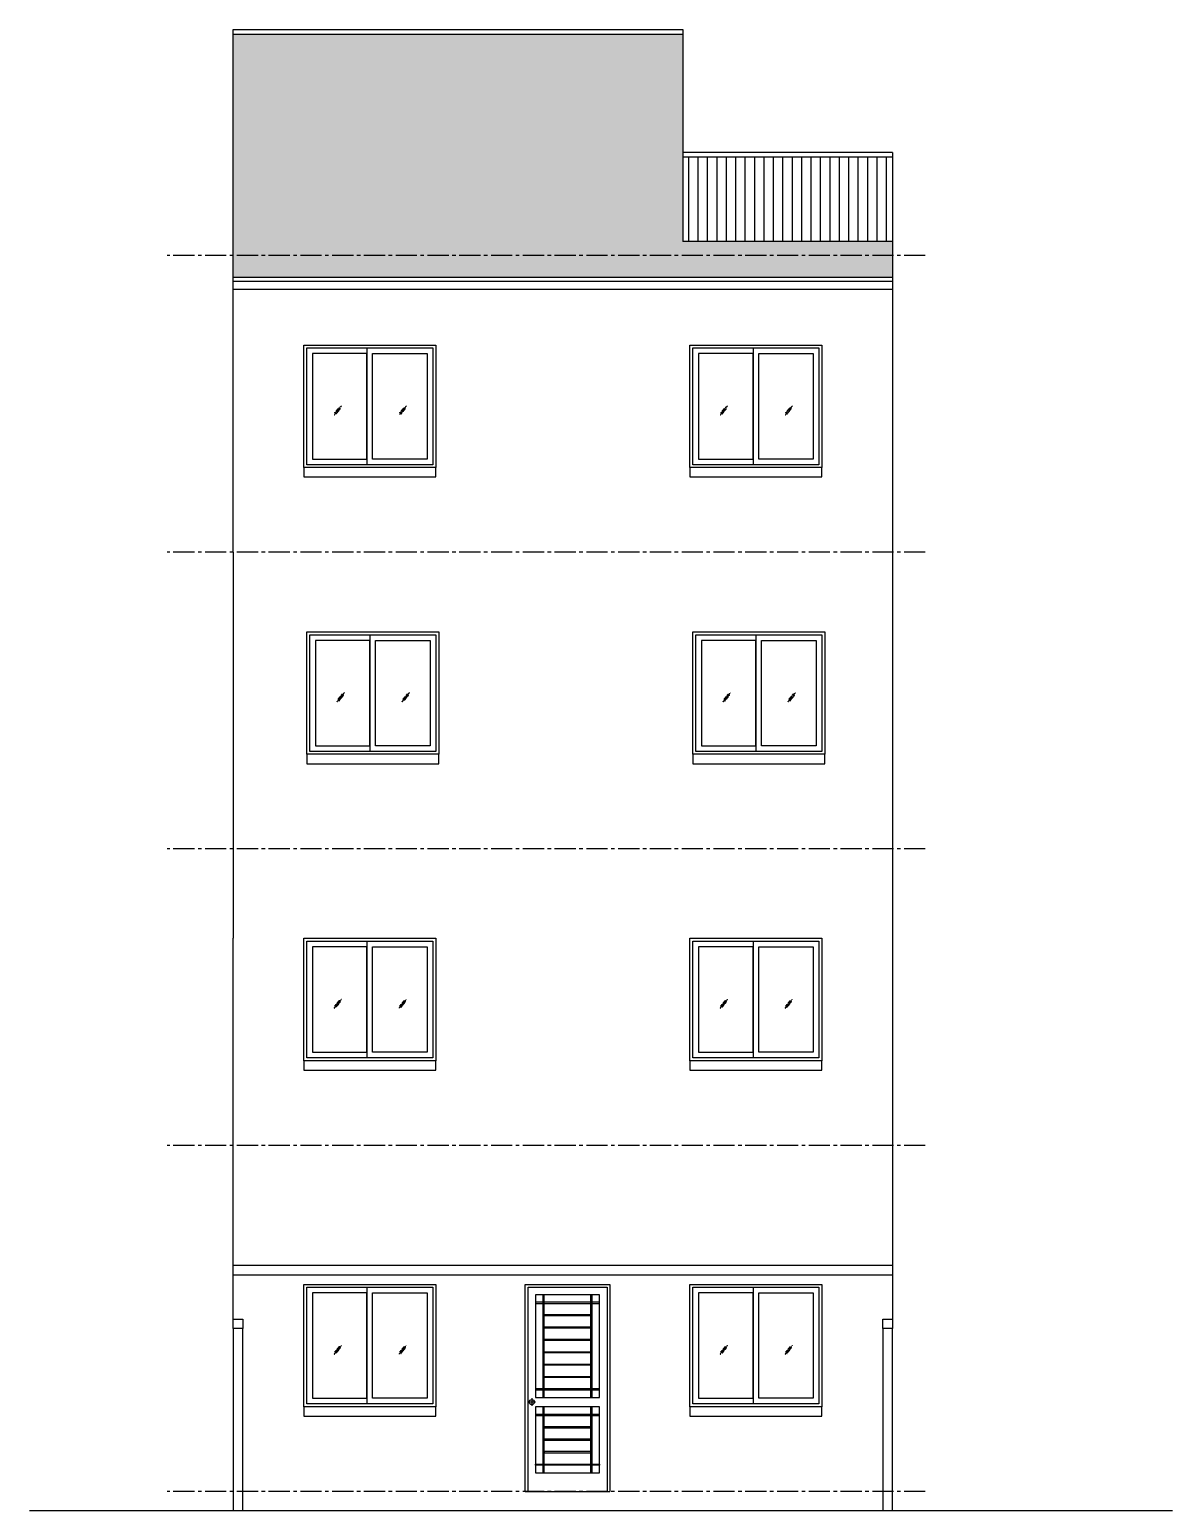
# Model space of a CAD drawing. Header units: millimetres. Extents: x 634 to 81814, y 3822 to 90754.
# Drawn here: x 41566 to 53704, y 58828 to 74553 of the extents above; entities that cross this region are included whole.
import ezdxf

# ---------------------------------------------------------------- set-up
doc = ezdxf.new("R2010")
doc.units = ezdxf.units.MM
doc.header["$MEASUREMENT"] = 0
doc.linetypes.add('CENTER2', pattern=[1.125, 0.75, -0.125, 0.125, -0.125])
doc.linetypes.add('DASHED2', pattern=[0.375, 0.25, -0.125])
for name, color, linetype in [('CUA', 40, 'Continuous'), ('DOOR', 2, 'Continuous'), ('HAT', 252, 'Continuous'), ('HAT2', 30, 'Continuous'), ('HATCH', 34, 'Continuous'), ('N-KHUAT', 8, 'DASHED2'), ('NET4', 5, 'Continuous'), ('NETTHAY', 4, 'Continuous'), ('TUONG', 7, 'Continuous')]:
    doc.layers.add(name, color=color, linetype=linetype)

msp = doc.modelspace()

# ---------------------------------------------------------------- hatches: boundary and pattern name
at = {"layer": 'HAT', "ltscale": 3}
h = msp.add_hatch(dxfattribs=at)
h.set_pattern_fill('_USER', color=256, scale=100, angle=90, style=0, pattern_type=0)
h.set_pattern_definition([(90, (108067.47, 113484.24), (-100, 6e-15), [])])
h.paths.add_polyline_path([(50695.09311, 73199.61766), (48470.59311, 73199.61766), (48470.59311, 72302.86766), (50695.09311, 72302.86766)])
at = {"layer": 'HAT2', "ltscale": 3}
h = msp.add_hatch(dxfattribs=at)
h.set_pattern_fill('AR-RSHKE', color=256, scale=12, style=0)
h.set_pattern_definition([(0, (108102.1, 113484.24), (306, 144), [72, -60, 84, -36, 108, -48]), (0, (108174.1, 113490.24), (306, 144), [60, -228, 48, -72]), (0, (108318.1, 113475.24), (306, 144), [36, -372]), (90, (108102.09, 113484.24), (-102, 144), [138, -438]), (90, (108174.09, 113484.24), (-102, 144), [135, -441]), (90, (108234.09, 113484.24), (-102, 144), [126, -450]), (90, (108318.09, 113475.24), (-102, 144), [138, -438]), (90, (108354.09, 113475.24), (-102, 144), [138, -438]), (90, (108462.09, 113484.24), (-102, 144), [132, -444])])
h.paths.add_polyline_path([(48505.21811, 74503.11766), (43729.71811, 74503.11766), (43729.71811, 72152.86766), (50729.71811, 72152.86766), (50729.71811, 72302.86766), (48505.21811, 72302.86766)])
h.paths.add_polyline_path([(50729.71811, 72152.86766), (43729.71811, 72152.86766), (43729.71811, 71921.74266), (50729.71811, 71921.74266)])

# ---------------------------------------------------------------- linework, layer by layer
at = {"layer": 'CUA', "color": 34}
for p, q in [((47019.71811, 60027.86766), (47019.71811, 61117.86766)), ((47031.71811, 60027.86766), (47031.71811, 61117.86766)), ((47527.71811, 60027.86766), (47527.71811, 61117.86766)), ((47539.71811, 60027.86766), (47539.71811, 61117.86766)), ((47019.71811, 59227.86766), (47019.71811, 59927.86766)), ((47031.71811, 59227.86766), (47031.71811, 59927.86766)), ((47527.71811, 59227.86766), (47527.71811, 59927.86766)), ((47539.71811, 59227.86766), (47539.71811, 59927.86766))]:
    msp.add_line(p, q, dxfattribs=at)
at = {"layer": 'CUA', "color": 34, "linetype": 'Continuous', "lineweight": -2, "ltscale": 0.4}
for p, q in [((46940.21811, 59977.86766), (46859.21811, 59977.86766)), ((46899.71811, 60018.36766), (46899.71811, 59937.36766))]:
    msp.add_line(p, q, dxfattribs=at)
at = {"layer": 'CUA'}
for points in [[(44479.59311, 71202.86766), (45879.59311, 71202.86766), (45879.59311, 69902.86766), (44479.59311, 69902.86766)], [(44509.59311, 71172.86766), (45849.59311, 71172.86766), (45849.59311, 69932.86766), (44509.59311, 69932.86766)], [(48579.71811, 71202.86766), (49979.71811, 71202.86766), (49979.71811, 69902.86766), (48579.71811, 69902.86766)], [(48609.71811, 71172.86766), (49949.71811, 71172.86766), (49949.71811, 69932.86766), (48609.71811, 69932.86766)], [(45879.59311, 69902.86766), (44479.59311, 69902.86766), (44479.59311, 69802.86766), (45879.59311, 69802.86766)], [(49979.71811, 69902.86766), (48579.71811, 69902.86766), (48579.71811, 69802.86766), (49979.71811, 69802.86766)], [(44511.09311, 68156.99266), (45911.09311, 68156.99266), (45911.09311, 66856.99266), (44511.09311, 66856.99266)], [(44541.09311, 68126.99266), (45881.09311, 68126.99266), (45881.09311, 66886.99266), (44541.09311, 66886.99266)], [(48611.21811, 68156.99266), (50011.21811, 68156.99266), (50011.21811, 66856.99266), (48611.21811, 66856.99266)], [(48641.21811, 68126.99266), (49981.21811, 68126.99266), (49981.21811, 66886.99266), (48641.21811, 66886.99266)], [(45911.09311, 66856.99266), (44511.09311, 66856.99266), (44511.09311, 66756.99266), (45911.09311, 66756.99266)], [(50011.21811, 66856.99266), (48611.21811, 66856.99266), (48611.21811, 66756.99266), (50011.21811, 66756.99266)], [(44479.59311, 64902.86766), (45879.59311, 64902.86766), (45879.59311, 63602.86766), (44479.59311, 63602.86766)], [(44509.59311, 64872.86766), (45849.59311, 64872.86766), (45849.59311, 63632.86766), (44509.59311, 63632.86766)], [(48579.71811, 64902.86766), (49979.71811, 64902.86766), (49979.71811, 63602.86766), (48579.71811, 63602.86766)], [(48609.71811, 64872.86766), (49949.71811, 64872.86766), (49949.71811, 63632.86766), (48609.71811, 63632.86766)], [(45879.59311, 63602.86766), (44479.59311, 63602.86766), (44479.59311, 63502.86766), (45879.59311, 63502.86766)], [(49979.71811, 63602.86766), (48579.71811, 63602.86766), (48579.71811, 63502.86766), (49979.71811, 63502.86766)], [(44479.59311, 61227.86766), (45879.59311, 61227.86766), (45879.59311, 59927.86766), (44479.59311, 59927.86766)], [(44509.59311, 61197.86766), (45849.59311, 61197.86766), (45849.59311, 59957.86766), (44509.59311, 59957.86766)], [(48579.71811, 61227.86766), (49979.71811, 61227.86766), (49979.71811, 59927.86766), (48579.71811, 59927.86766)], [(48609.71811, 61197.86766), (49949.71811, 61197.86766), (49949.71811, 59957.86766), (48609.71811, 59957.86766)], [(45879.59311, 59927.86766), (44479.59311, 59927.86766), (44479.59311, 59827.86766), (45879.59311, 59827.86766)], [(49979.71811, 59927.86766), (48579.71811, 59927.86766), (48579.71811, 59827.86766), (49979.71811, 59827.86766)]]:
    msp.add_lwpolyline(points, close=True, dxfattribs=at)
for points in [[(46829.71811, 59027.86766), (46829.71811, 61227.86766), (47729.71811, 61227.86766), (47729.71811, 59027.86766)], [(46859.71811, 59027.86766), (46859.71811, 61197.86766), (47699.71811, 61197.86766), (47699.71811, 59027.86766)]]:
    msp.add_lwpolyline(points, dxfattribs=at)
at = {"layer": 'CUA', "color": 34}
for points in [[(47619.71811, 61117.86766), (46939.71811, 61117.86766), (46939.71811, 60027.86766), (47619.71811, 60027.86766)], [(47619.71811, 61037.86766), (46939.71811, 61037.86766), (46939.71811, 61025.86766), (47619.71811, 61025.86766)], [(47527.71811, 60894.74266), (47031.71811, 60894.74266), (47031.71811, 60906.74266), (47527.71811, 60906.74266)], [(47527.71811, 60763.61766), (47031.71811, 60763.61766), (47031.71811, 60775.61766), (47527.71811, 60775.61766)], [(47527.71811, 60632.49266), (47031.71811, 60632.49266), (47031.71811, 60644.49266), (47527.71811, 60644.49266)], [(47527.71811, 60501.36766), (47031.71811, 60501.36766), (47031.71811, 60513.36766), (47527.71811, 60513.36766)], [(47527.71811, 60370.24266), (47031.71811, 60370.24266), (47031.71811, 60382.24266), (47527.71811, 60382.24266)], [(47527.71811, 60239.11766), (47031.71811, 60239.11766), (47031.71811, 60251.11766), (47527.71811, 60251.11766)], [(47619.71811, 60119.99266), (46939.71811, 60119.99266), (46939.71811, 60107.99266), (47619.71811, 60107.99266)], [(47619.71811, 59927.86766), (46939.71811, 59927.86766), (46939.71811, 59227.86766), (47619.71811, 59227.86766)], [(47619.71811, 59847.86766), (46939.71811, 59847.86766), (46939.71811, 59835.86766), (47619.71811, 59835.86766)], [(47527.71811, 59715.86766), (47031.71811, 59715.86766), (47031.71811, 59703.86766), (47527.71811, 59703.86766)], [(47527.71811, 59583.86766), (47031.71811, 59583.86766), (47031.71811, 59571.86766), (47527.71811, 59571.86766)], [(47527.71811, 59451.99266), (47031.71811, 59451.99266), (47031.71811, 59439.99266), (47527.71811, 59439.99266)], [(47619.71811, 59307.99266), (46939.71811, 59307.99266), (46939.71811, 59319.99266), (47619.71811, 59319.99266)]]:
    msp.add_lwpolyline(points, close=True, dxfattribs=at)
at = {"layer": 'DOOR', "linetype": 'Continuous', "lineweight": -2, "ltscale": 0.4}
msp.add_circle((46899.71811, 59977.86766), 27, dxfattribs=at)
at = {"layer": 'HATCH', "linetype": 'CENTER2', "ltscale": 300}
for p, q in [((51079.71811, 72152.86766), (43025.96811, 72152.86766)), ((51079.71811, 69003.24266), (43025.96811, 69003.24266)), ((51079.71811, 65852.86766), (43025.96811, 65852.86766)), ((51079.71811, 62702.86766), (43025.96811, 62702.86766)), ((51079.71811, 59027.86766), (43025.96811, 59027.86766))]:
    msp.add_line(p, q, dxfattribs=at)
at = {"layer": 'HATCH', "linetype": 'Continuous'}
for p, q in [((45149.59311, 71172.86766), (45149.59311, 69932.86766)), ((49249.71811, 71172.86766), (49249.71811, 69932.86766)), ((45181.09311, 68126.99266), (45181.09311, 66886.99266)), ((49281.21811, 68126.99266), (49281.21811, 66886.99266)), ((45149.59311, 64872.86766), (45149.59311, 63632.86766)), ((49249.71811, 64872.86766), (49249.71811, 63632.86766)), ((45149.59311, 61197.86766), (45149.59311, 59957.86766)), ((49249.71811, 61197.86766), (49249.71811, 59957.86766))]:
    msp.add_line(p, q, dxfattribs=at)
for points in [[(45149.59311, 71112.86766), (44569.59311, 71112.86766), (44569.59311, 69992.86766), (45149.59311, 69992.86766), (45149.59311, 71112.86766)], [(45209.59311, 71112.86766), (45789.59311, 71112.86766), (45789.59311, 69992.86766), (45209.59311, 69992.86766), (45209.59311, 71112.86766)], [(49249.71811, 71112.86766), (48669.71811, 71112.86766), (48669.71811, 69992.86766), (49249.71811, 69992.86766), (49249.71811, 71112.86766)], [(49309.71811, 71112.86766), (49889.71811, 71112.86766), (49889.71811, 69992.86766), (49309.71811, 69992.86766), (49309.71811, 71112.86766)], [(45181.09311, 68066.99266), (44601.09311, 68066.99266), (44601.09311, 66946.99266), (45181.09311, 66946.99266), (45181.09311, 68066.99266)], [(45241.09311, 68066.99266), (45821.09311, 68066.99266), (45821.09311, 66946.99266), (45241.09311, 66946.99266), (45241.09311, 68066.99266)], [(49281.21811, 68066.99266), (48701.21811, 68066.99266), (48701.21811, 66946.99266), (49281.21811, 66946.99266), (49281.21811, 68066.99266)], [(49341.21811, 68066.99266), (49921.21811, 68066.99266), (49921.21811, 66946.99266), (49341.21811, 66946.99266), (49341.21811, 68066.99266)], [(45149.59311, 64812.86766), (44569.59311, 64812.86766), (44569.59311, 63692.86766), (45149.59311, 63692.86766), (45149.59311, 64812.86766)], [(45209.59311, 64812.86766), (45789.59311, 64812.86766), (45789.59311, 63692.86766), (45209.59311, 63692.86766), (45209.59311, 64812.86766)], [(49249.71811, 64812.86766), (48669.71811, 64812.86766), (48669.71811, 63692.86766), (49249.71811, 63692.86766), (49249.71811, 64812.86766)], [(49309.71811, 64812.86766), (49889.71811, 64812.86766), (49889.71811, 63692.86766), (49309.71811, 63692.86766), (49309.71811, 64812.86766)], [(45149.59311, 61137.86766), (44569.59311, 61137.86766), (44569.59311, 60017.86766), (45149.59311, 60017.86766), (45149.59311, 61137.86766)], [(45209.59311, 61137.86766), (45789.59311, 61137.86766), (45789.59311, 60017.86766), (45209.59311, 60017.86766), (45209.59311, 61137.86766)], [(49249.71811, 61137.86766), (48669.71811, 61137.86766), (48669.71811, 60017.86766), (49249.71811, 60017.86766), (49249.71811, 61137.86766)], [(49309.71811, 61137.86766), (49889.71811, 61137.86766), (49889.71811, 60017.86766), (49309.71811, 60017.86766), (49309.71811, 61137.86766)]]:
    msp.add_lwpolyline(points, dxfattribs=at)
at = {"layer": 'N-KHUAT'}
for p, q in [((44801.46811, 70460.86766), (44879.59311, 70558.36766)), ((44807.46811, 70482.74266), (44856.46811, 70543.99266)), ((44820.46811, 70470.11766), (44869.46811, 70531.36766)), ((45491.46811, 70460.86766), (45569.59311, 70558.36766)), ((45497.46811, 70482.74266), (45546.46811, 70543.99266)), ((45510.46811, 70470.11766), (45559.46811, 70531.36766)), ((48901.46811, 70460.86766), (48979.71811, 70558.36766)), ((48907.59311, 70482.74266), (48956.59311, 70543.99266)), ((48920.46811, 70470.11766), (48969.46811, 70531.36766)), ((49591.46811, 70460.86766), (49669.71811, 70558.36766)), ((49597.59311, 70482.74266), (49646.59311, 70543.99266)), ((49610.46811, 70470.11766), (49659.46811, 70531.36766)), ((44832.96811, 67414.99266), (44911.09311, 67512.49266)), ((44838.96811, 67436.86766), (44887.96811, 67498.11766)), ((44851.96811, 67424.24266), (44900.96811, 67485.49266)), ((45522.96811, 67414.99266), (45601.09311, 67512.49266)), ((45528.96811, 67436.86766), (45577.96811, 67498.11766)), ((45541.96811, 67424.24266), (45590.96811, 67485.49266)), ((48932.96811, 67414.99266), (49011.21811, 67512.49266)), ((48939.09311, 67436.86766), (48988.09311, 67498.11766)), ((48951.96811, 67424.24266), (49000.96811, 67485.49266)), ((49622.96811, 67414.99266), (49701.21811, 67512.49266)), ((49629.09311, 67436.86766), (49678.09311, 67498.11766)), ((49641.96811, 67424.24266), (49690.96811, 67485.49266)), ((44801.46811, 64160.86766), (44879.59311, 64258.36766)), ((44807.46811, 64182.74266), (44856.46811, 64243.99266)), ((44820.46811, 64170.11766), (44869.46811, 64231.36766)), ((45491.46811, 64160.86766), (45569.59311, 64258.36766)), ((45497.46811, 64182.74266), (45546.46811, 64243.99266)), ((45510.46811, 64170.11766), (45559.46811, 64231.36766)), ((48901.46811, 64160.86766), (48979.71811, 64258.36766)), ((48907.59311, 64182.74266), (48956.59311, 64243.99266)), ((48920.46811, 64170.11766), (48969.46811, 64231.36766)), ((49591.46811, 64160.86766), (49669.71811, 64258.36766)), ((49597.59311, 64182.74266), (49646.59311, 64243.99266)), ((49610.46811, 64170.11766), (49659.46811, 64231.36766)), ((44801.46811, 60485.86766), (44879.59311, 60583.36766)), ((44807.46811, 60507.74266), (44856.46811, 60568.99266)), ((44820.46811, 60495.11766), (44869.46811, 60556.36766)), ((45491.46811, 60485.86766), (45569.59311, 60583.36766)), ((45497.46811, 60507.74266), (45546.46811, 60568.99266)), ((45510.46811, 60495.11766), (45559.46811, 60556.36766)), ((48901.46811, 60485.86766), (48979.71811, 60583.36766)), ((48907.59311, 60507.74266), (48956.59311, 60568.99266)), ((48920.46811, 60495.11766), (48969.46811, 60556.36766)), ((49591.46811, 60485.86766), (49669.71811, 60583.36766)), ((49597.59311, 60507.74266), (49646.59311, 60568.99266)), ((49610.46811, 60495.11766), (49659.46811, 60556.36766))]:
    msp.add_line(p, q, dxfattribs=at)
at = {"layer": 'NET4', "ltscale": 3}
msp.add_lwpolyline([(41566.09311, 58827.86766), (53703.96811, 58827.86766)], dxfattribs=at)
at = {"layer": 'NETTHAY', "ltscale": 200}
for p, q in [((43729.84311, 69002.74266), (43729.71811, 74553.11766)), ((43729.71811, 74553.11766), (48505.21811, 74553.11766)), ((48505.21811, 74553.11766), (48505.21811, 72302.86766)), ((43729.71811, 74503.11766), (48505.21811, 74503.11766)), ((50729.71811, 73249.61766), (48505.21811, 73249.61766)), ((50729.71811, 73199.61766), (48505.21811, 73199.61766)), ((50729.71811, 73249.61766), (50729.71811, 69002.86766)), ((50729.71811, 72302.86766), (48505.21811, 72302.86766)), ((50729.71811, 71921.74266), (43729.71811, 71921.74266)), ((50729.71811, 71878.49266), (43729.71811, 71878.49266)), ((50729.71811, 71791.86766), (43729.71811, 71791.86766)), ((43729.71811, 60857.86766), (43729.71811, 64902.86766)), ((50729.71811, 64902.86766), (50729.71811, 60857.86766)), ((46829.71811, 59027.86766), (47729.71811, 59027.86766))]:
    msp.add_line(p, q, dxfattribs=at)
at = {"layer": 'NETTHAY'}
for p, q in [((43729.84311, 69002.74266), (43729.71811, 64902.86766)), ((50729.71811, 69002.86766), (50729.71811, 64902.86766))]:
    msp.add_line(p, q, dxfattribs=at)
at = {"layer": 'NETTHAY', "ltscale": 1000}
for p, q in [((50729.71811, 61427.86766), (43729.71811, 61427.86766)), ((43729.71811, 61327.86766), (50729.71811, 61327.86766))]:
    msp.add_line(p, q, dxfattribs=at)
at = {"layer": 'TUONG', "ltscale": 200}
for points in [[(43729.71811, 60857.86766), (43829.71811, 60857.86766), (43829.71811, 60757.86766), (43729.71811, 60757.86766)], [(50629.71811, 60857.86766), (50729.71811, 60857.86766), (50729.71811, 60757.86766), (50629.71811, 60757.86766)]]:
    msp.add_lwpolyline(points, close=True, dxfattribs=at)
for points in [[(43729.71811, 58827.86766), (43829.71811, 58827.86766), (43829.71811, 60757.86766), (43729.71811, 60757.86766), (43729.71811, 58827.86766)], [(50629.71811, 58827.86766), (50729.71811, 58827.86766), (50729.71811, 60757.86766), (50629.71811, 60757.86766), (50629.71811, 58827.86766)]]:
    msp.add_lwpolyline(points, dxfattribs=at)

doc.saveas('drawing.dxf')
